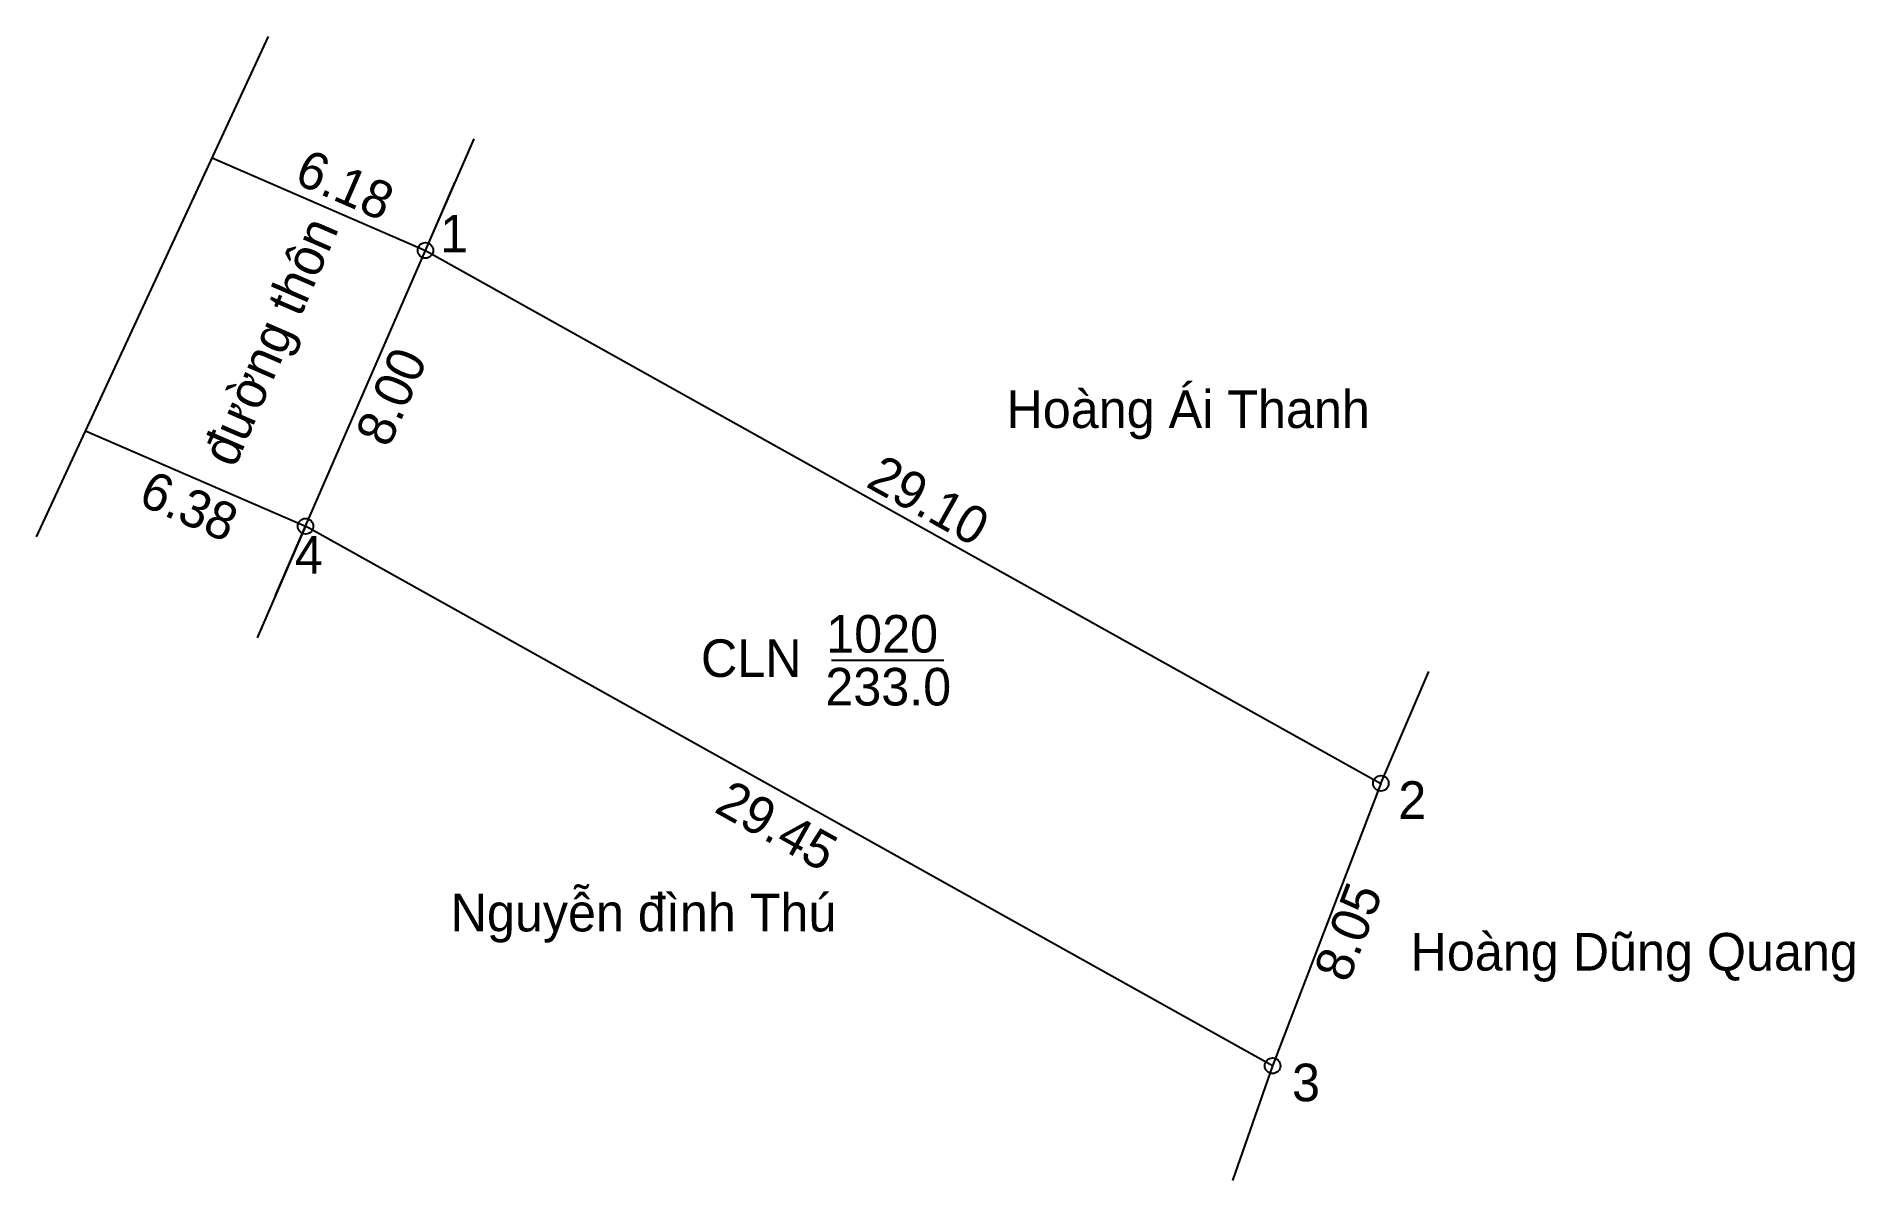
# Model space of a CAD drawing. Extents: x 547594.4 to 547642.7, y 1837495 to 1837525.5.
import ezdxf

# ---------------------------------------------------------------- set-up
doc = ezdxf.new("R2010")
doc.units = 0
for name, color, linetype in [('CanhThua', 7, 'Continuous'), ('ChieuDaiCanhThua', 7, 'Continuous'), ('Level 1', 7, 'Continuous'), ('Level 23', 7, 'Continuous'), ('Level 31', 7, 'Continuous'), ('MocDinhThua', 7, 'Continuous'), ('NhanDiaChinhThua', 7, 'Continuous'), ('NhanTuCan', 7, 'Continuous'), ('RauThua', 7, 'Continuous'), ('SoHieuDinhThua', 7, 'Continuous')]:
    doc.layers.add(name, color=color, linetype=linetype)

msp = doc.modelspace()

# ---------------------------------------------------------------- linework, layer by layer
at = {"layer": 'CanhThua'}
for p, q in [((547601.55, 1837512.43), (547604.74, 1837519.77)), ((547604.74, 1837519.77), (547630.148, 1837505.589)), ((547627.27, 1837498.075), (547601.55, 1837512.43)), ((547630.148, 1837505.589), (547627.27, 1837498.075))]:
    msp.add_line(p, q, dxfattribs=at)
at = {"layer": 'Level 1'}
for p, q in [((547599.069, 1837522.234), (547604.74, 1837519.77)), ((547595.702, 1837514.972), (547601.55, 1837512.43))]:
    msp.add_line(p, q, dxfattribs=at)
at = {"layer": 'Level 23'}
for p, q in [((547604.74, 1837519.77), (547605.534, 1837521.596)), ((547601.55, 1837512.43), (547604.74, 1837519.77)), ((547600.751, 1837510.586), (547601.55, 1837512.43))]:
    msp.add_line(p, q, dxfattribs=at)
at = {"layer": 'Level 31'}
msp.add_lwpolyline([(547594.392, 1837512.146), (547600.567, 1837525.465)], dxfattribs=at)
at = {"layer": 'MocDinhThua'}
for centre in [(547604.74, 1837519.77), (547601.55, 1837512.43), (547630.148, 1837505.589), (547627.27, 1837498.075)]:
    msp.add_circle(centre, 0.207, dxfattribs=at)
at = {"layer": 'NhanDiaChinhThua'}
msp.add_line((547615.534, 1837508.866), (547618.529, 1837508.866), dxfattribs=at)
at = {"layer": 'RauThua'}
for p, q in [((547604.74, 1837519.77), (547606.031, 1837522.741)), ((547601.55, 1837512.43), (547600.262, 1837509.458)), ((547630.148, 1837505.589), (547631.427, 1837508.565)), ((547627.27, 1837498.075), (547626.199, 1837495.018))]:
    msp.add_line(p, q, dxfattribs=at)

# ---------------------------------------------------------------- texts
at = {"layer": 'ChieuDaiCanhThua'}
for s, rotation, p in [('đường thôn', 66.51, (547599.667, 1837513.954)), ('8.00', 66.51, (547603.766, 1837514.487)), ('29.10', 330.8327, (547616.419, 1837513.502)), ('29.45', 330.833, (547612.384, 1837504.846)), ('8.05', 69.0422, (547629.28, 1837500.248))]:
    msp.add_text(s, height=1, rotation=rotation, dxfattribs=at).set_placement(p)
at = {"layer": 'Level 1'}
for s, p in [('6.18', (547601.211, 1837521.576)), ('6.38', (547597.064, 1837513.027))]:
    msp.add_text(s, height=1, rotation=336.51, dxfattribs=at).set_placement(p)
at = {"layer": 'NhanDiaChinhThua'}
for s, p in [('1020', (547615.398, 1837509.068)), ('CLN', (547612.066, 1837508.42)), ('233.0', (547615.374, 1837507.661))]:
    msp.add_text(s, height=1, dxfattribs=at).set_placement(p)
at = {"layer": 'NhanTuCan'}
for s, p in [('Hoàng Ái Thanh', (547620.192, 1837515.044)), ('Nguyễn đình Thú', (547605.409, 1837501.65)), ('Hoàng Dũng Quang', (547630.939, 1837500.608))]:
    msp.add_text(s, height=1, dxfattribs=at).set_placement(p)
at = {"layer": 'SoHieuDinhThua'}
for s, p in [('1', (547605.128, 1837519.714)), ('4', (547601.265, 1837511.17)), ('2', (547630.612, 1837504.645)), ('3', (547627.786, 1837497.131))]:
    msp.add_text(s, height=1, dxfattribs=at).set_placement(p)

doc.saveas('drawing.dxf')
